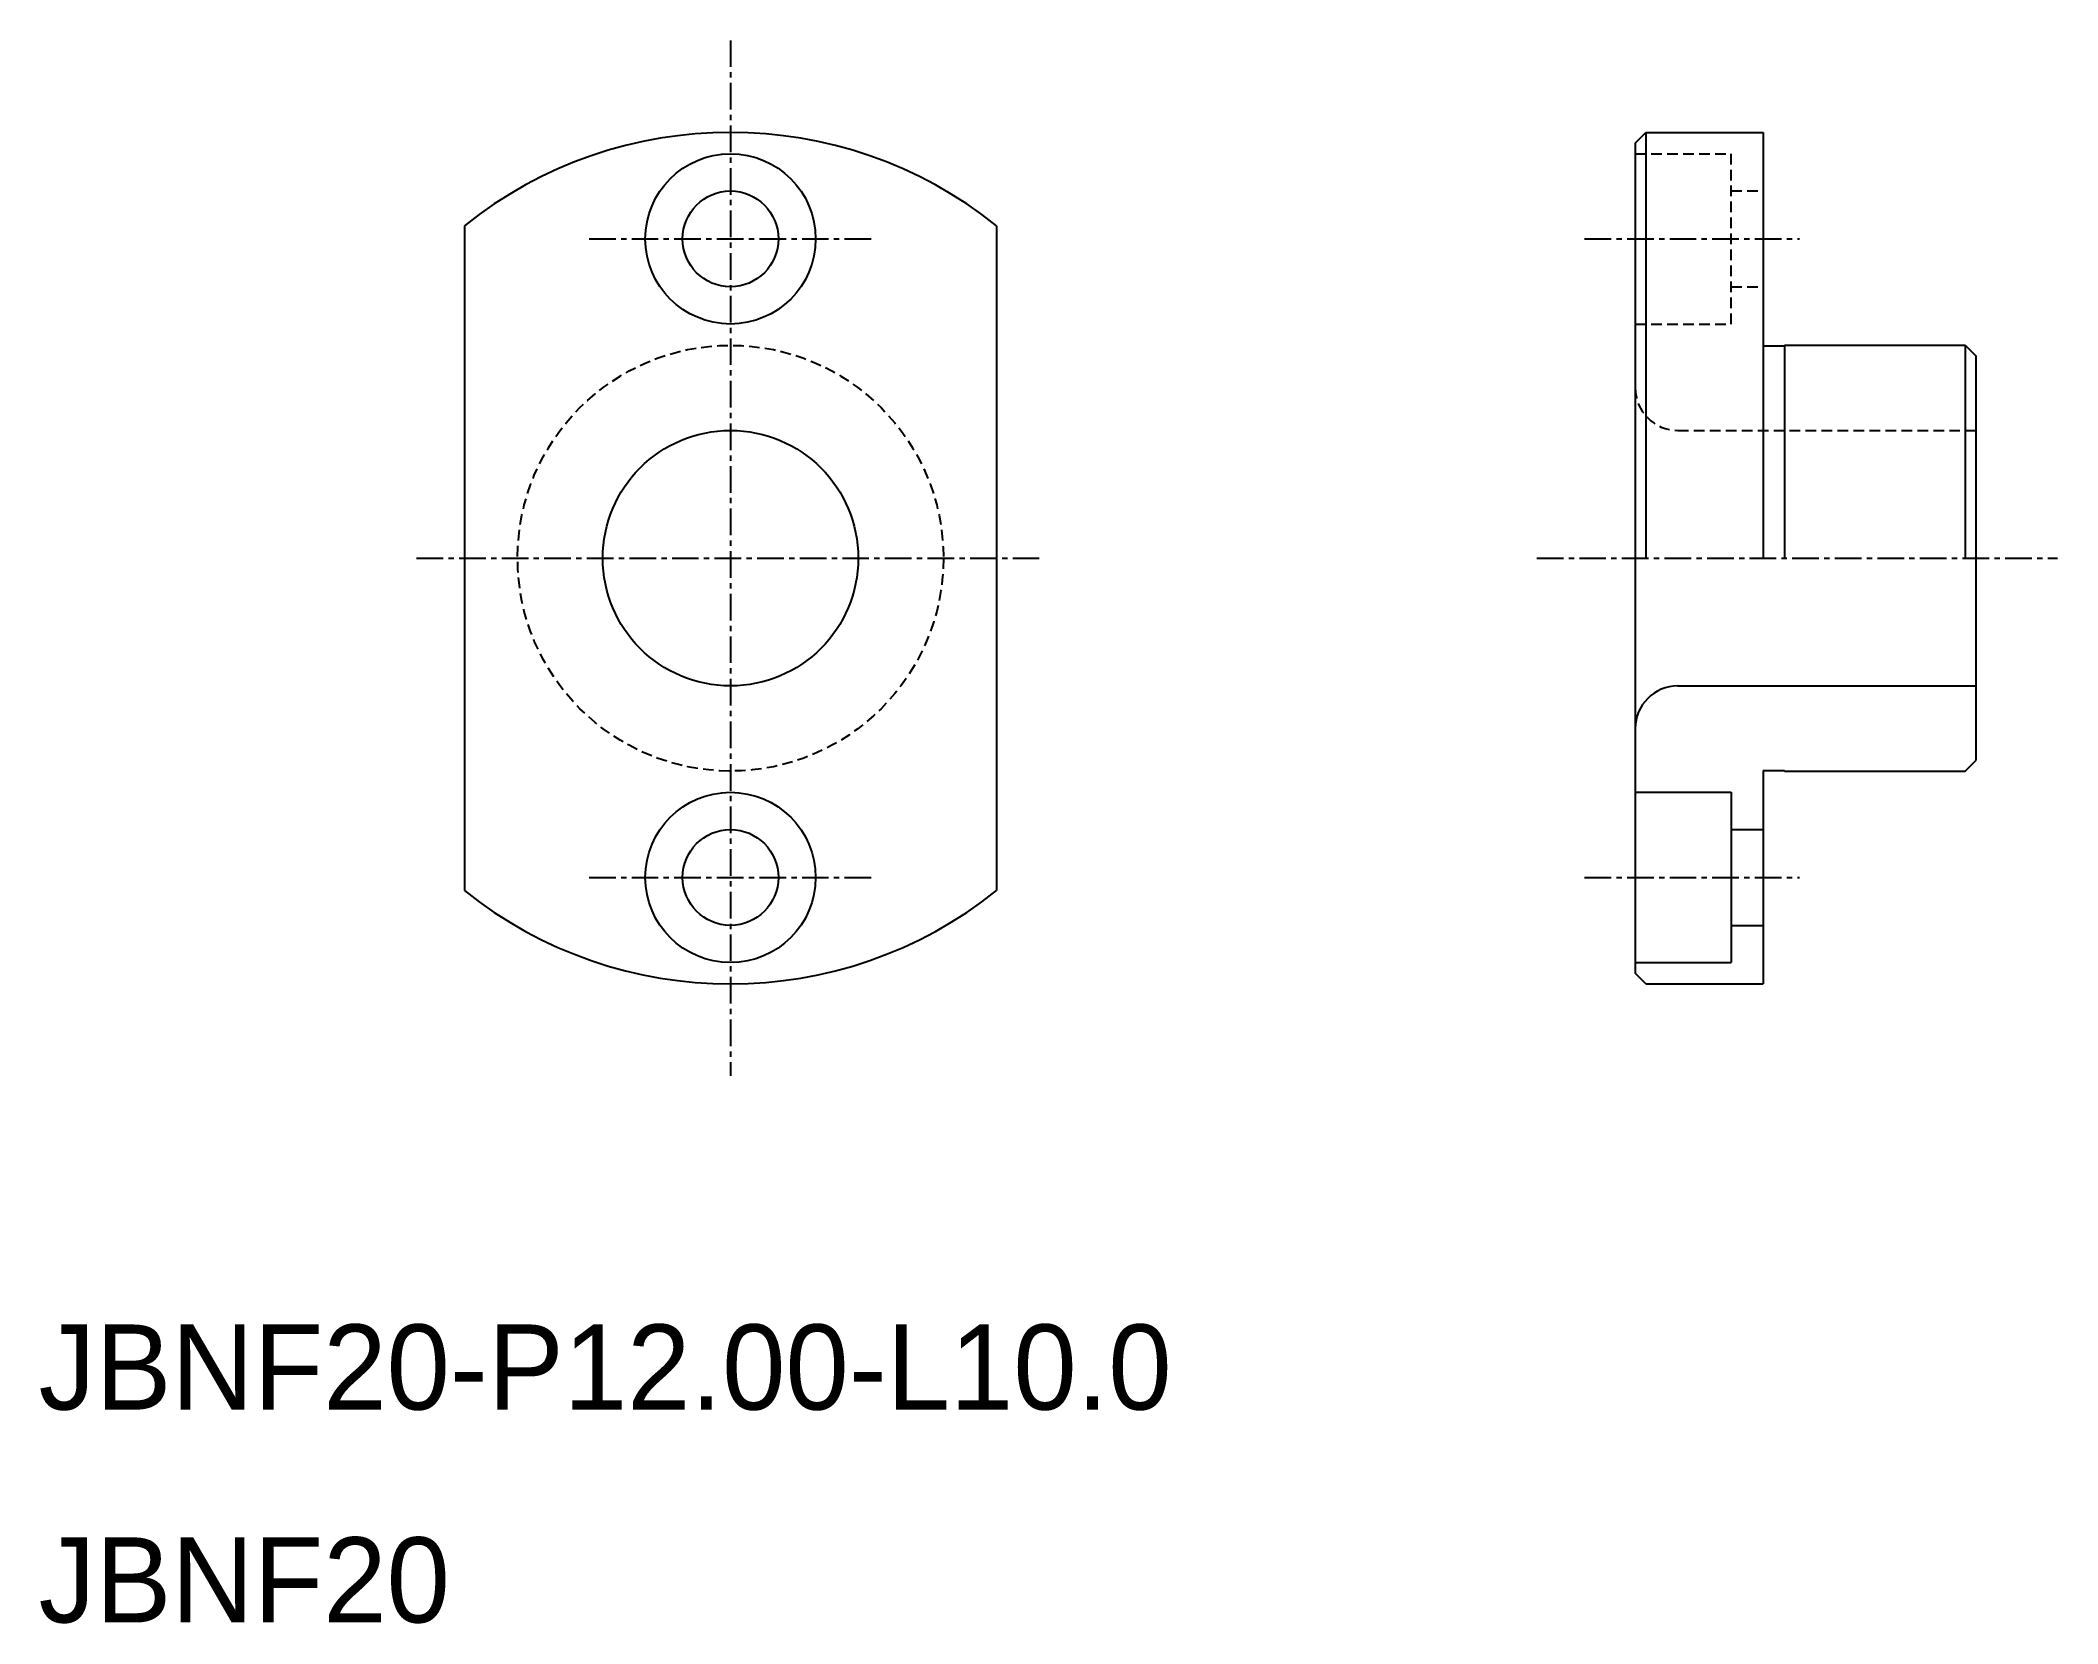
# Model space of a CAD drawing. Extents: x 10.1 to 104.8, y 9.9 to 84.3.
import ezdxf

# ---------------------------------------------------------------- set-up
doc = ezdxf.new("R2010")
doc.units = 0
doc.linetypes.add('CENTER', pattern=[2, 1.25, -0.25, 0.25, -0.25])
doc.linetypes.add('DASHED', pattern=[0.75, 0.5, -0.25])
doc.layers.get('0').update_dxf_attribs({"linetype": 'CONTINUOUS'})
doc.layers.add('CENTER', color=1, linetype='CENTER')

msp = doc.modelspace()

# ---------------------------------------------------------------- linework, layer by layer
at = {"color": 7, "linetype": 'CONTINUOUS'}
for p, q in [((85, 79.5), (85.5, 80)), ((85.5, 80), (85.5, 60)), ((85.5, 80), (91, 80)), ((86.875, 80), (86.875, 80)), ((88.25, 80), (88.25, 80)), ((91, 80), (91, 60)), ((85, 79.5), (85, 40.5)), ((30, 75.612), (30, 44.388)), ((55, 75.612), (55, 44.388)), ((91, 69.975), (92, 69.975)), ((92, 70), (100.5, 70)), ((92, 70), (92, 60)), ((100.5, 70), (100.5, 60)), ((100.5, 70), (101, 69.5)), ((101, 69.5), (101, 50.5)), ((87, 54), (101, 54)), ((100.5, 50), (101, 50.5)), ((91, 50.025), (91, 40)), ((91, 50.025), (92, 50.025)), ((92, 50.025), (92, 50)), ((92, 50), (100.5, 50)), ((85, 49), (89.5, 49)), ((89.5, 49), (89.5, 41)), ((89.5, 47.25), (91, 47.25)), ((89.5, 42.75), (91, 42.75)), ((85, 41), (89.5, 41)), ((85.5, 40), (85, 40.5)), ((85.5, 40), (91, 40))]:
    msp.add_line(p, q, dxfattribs=at)
at = {"color": 3, "linetype": 'DASHED'}
for p, q in [((85, 79), (89.5, 79)), ((89.5, 71), (89.5, 79)), ((89.5, 77.25), (91, 77.25)), ((89.5, 72.75), (91, 72.75)), ((85, 71), (89.5, 71)), ((87, 66), (101, 66))]:
    msp.add_line(p, q, dxfattribs=at)
at = {"color": 7, "linetype": 'CONTINUOUS'}
for centre, radius in [((42.5, 75), 4), ((42.5, 75), 2.25), ((42.5, 60), 6), ((42.5, 45), 4), ((42.5, 45), 2.25)]:
    msp.add_circle(centre, radius, dxfattribs=at)
at = {"color": 3, "linetype": 'DASHED'}
msp.add_circle((42.5, 60), 10, dxfattribs=at)
at = {"color": 7, "linetype": 'CONTINUOUS'}
for centre, radius, start, end in [((42.5, 60), 20, 51.31781, 128.68219), ((87, 52), 2, 90, 180), ((42.5, 60), 20, 231.31781, 308.68219)]:
    msp.add_arc(centre, radius, start, end, dxfattribs=at)
at = {"color": 3, "linetype": 'DASHED'}
msp.add_arc((87, 68), 2, 180, 270, dxfattribs=at)
at = {"layer": 'CENTER', "color": 1, "linetype": 'CENTER'}
for p, q in [((42.5, 84.327), (42.5, 35.673)), ((35.86, 75), (49.14, 75)), ((82.615, 75), (92.711, 75)), ((27.755, 60), (57.245, 60)), ((80.371, 60), (104.838, 60)), ((35.86, 45), (49.14, 45)), ((82.615, 45), (92.711, 45))]:
    msp.add_line(p, q, dxfattribs=at)

# ---------------------------------------------------------------- texts
at = {"color": 7, "linetype": 'CONTINUOUS'}
for s, p in [('JBNF20-P12.00-L10.0', (10, 20)), ('JBNF20', (10, 10))]:
    msp.add_text(s, height=4, dxfattribs=at).set_placement(p)

doc.saveas('drawing.dxf')
